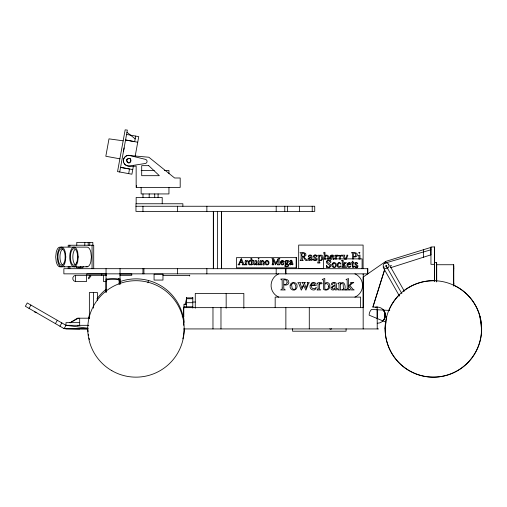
<?xml version="1.0" encoding="UTF-8"?>
<svg xmlns="http://www.w3.org/2000/svg" width="507" height="507" viewBox="0 0 507 507"><rect width="100%" height="100%" fill="white"/><g stroke="black" fill="none" stroke-linecap="round" stroke-linejoin="round"><path stroke-width="0.76" d="M120.039 284.503L120.039 279.008L106.039 279.008L106.039 292.355L106.039 268.685M120.039 268.685L120.039 283.717M377.233 318.529L377.233 309.777M436.666 281.619L436.654 264.736M453.512 281.81L453.512 270.427M453.676 270.427L453.708 284.167L453.708 268.07L453.676 271.277M453.695 264.736L453.683 269.268L453.695 264.736L436.597 264.736M384.908 317.281L385.187 315.183M385.092 328.929L386.733 316.444M123.537 151.048L124.114 147.905M119.722 172L127.358 130.096L125.159 129.849L117.548 171.6L131.902 174.218L133.436 165.776M128.67 173.628L129.513 169.008L120.565 167.38L132.745 169.572M135.699 136.098L134.685 141.675L125.559 139.964L137.727 142.233M135.096 156.676L138.747 136.649L126.566 134.431M129.824 155.567L148.868 157.24L174.617 177.995L180.194 177.995L180.194 187.413L136.155 187.413L136.155 166.081C131.757 166.569 123.575 167.126 123.404 160.694C123.391 157.816 125.907 155.294 128.791 155.313L145.686 159.42A2.129 2.129 0 0 1 145.686 163.425L128.791 166.081A5.387 5.387 0 0 1 124.126 163.387M185.049 304.821L186.5 298.75L192.793 298.75M118.391 279.902L118.803 278.387M147.898 282.779L148.526 280.51M377.233 307.077L372.848 307.077L384.693 269.61M372.924 307.077L384.591 269.667M333.942 259.273L333.999 258.405L333.359 259.381M327.617 259.286C328.688 257.727 326.964 254.508 325.196 256.447L325.196 259.603M346.078 259.464L347.865 255.471C346.167 253.773 347.27 256.922 345.73 259.052L344.304 256.041L344.893 255.167L342.434 255.167L344.956 259.571M384.097 319.233L385.257 315.177L384.097 311.133M382.956 320.899C386.042 317.857 386.042 312.496 382.956 309.447M328.346 259.407C330.317 257.309 327.135 253.082 325.196 256.079L324.936 252.252L323.352 252.898L324.201 253.367L324.246 259.153M29.013 308.376L30.921 305.068M55.415 323.618L57.323 320.316M59.921 326.223L61.829 322.915M79.675 322.648L65.999 322.648L65.999 325.323L64.091 328.631L25.35 306.26L27.258 302.958L65.999 325.323L87.888 328.206M357.669 266.929L357.822 266.682A1.35 1.35 0 0 0 357.879 265.712C356.725 265.066 353.753 262.468 356.922 263.133C359.425 265.763 356.022 259.565 354.742 263.913C355.458 264.933 358.994 267.721 355.483 266.866C353.202 263.817 355.356 270.041 357.669 266.929A1.686 1.686 0 0 1 356.377 267.531M183.572 307.819L183.705 325.323M183.572 307.933L183.788 307.648L183.788 316.869M90.176 275.504L88.307 277.994L88.75 278.888L90.892 276.036M382.829 320.887L384.173 319.22M385.732 261.428L363.17 277.05L363.164 328.929M70.055 322.744L77.451 318.193L89.549 318.193M331.66 328.84L330.596 329.271L329.803 328.828M384.04 266.923L383.191 267.398L399.446 296.069M385.333 266.188L386.828 265.338M388.584 264.343L388.97 264.122M70.099 322.826L78.344 318.193M384.693 263.19L386.163 262.841A2.922 2.922 0 0 1 388.083 267.88L387.468 268.33A2.922 2.922 0 0 1 385.244 268.558L384.553 268.247A2.922 2.922 0 0 1 384.693 263.19L430.944 249.793M390.498 267.753L430.944 254.825M385.656 261.428L430.944 247.397M65.574 328.314L64.091 328.631L65.999 328.663M77.451 325.792L79.675 325.323L79.675 318.193M141.155 170.434L154.28 170.434M164.319 170.434L168.951 170.434L168.951 173.565M135.965 206.254L314.739 206.254L314.739 211.413L135.965 211.413L135.965 203.763L182.875 203.763L182.875 206.254M434.556 281.163L434.512 246.953L430.944 246.953L430.944 264.324L434.512 264.324M434.455 262.544L436.673 262.544L436.673 281.936M391.664 265.763L389.902 265.763L404.32 291.183M59.902 266.79L87.134 266.79M323.821 268.615L298.686 268.615L298.686 245.071L363.101 245.071L363.101 268.615L361.529 268.615M106.457 273.989L86.792 273.989L86.792 275.326L106.578 275.326M119.906 273.989L131.776 273.989L131.776 275.326L119.906 275.326M363.246 274.268L362.93 274.268L363.246 274.078L363.246 307.648L183.572 307.648L183.572 322.281M75.391 275.326L86.526 275.326L86.526 281.556L75.391 281.556L75.391 275.326A3.156 3.156 0 0 0 75.391 281.556M162.975 275.612L189.7 275.612M106.578 281.556L103.491 281.556L103.491 275.326M186.5 297.882L192.793 297.882M192.793 302.026L195.271 302.026M186.5 302.698L192.793 302.698M186.5 304.213L183.959 304.213L183.959 308.041M183.959 306.798L192.793 306.798M182.19 316.767L183.718 316.767M65.999 325.323L88.795 325.323M65.916 328.929L88.041 328.929M183.705 328.929L378.59 328.929M88.003 328.872L64.091 328.631L79.675 328.929M389.737 310.449L371.511 309.447A8.093 8.093 0 0 0 369.14 315.177L385.846 322.097M123.163 140.813L108.992 138.855L105.824 156.257L119.88 158.824M34.558 312.014L36.777 312.388M126.959 132.264L135.192 138.886M382.886 309.447L384.984 313.079M401.886 293.629L386.081 265.763L387.513 268.298M330.095 259.464C329.011 257.67 330.19 254.577 332.573 255.04A1.882 1.882 0 0 1 333.606 255.591L334.176 257.157L330.532 257.157L330.672 258.202A2.193 2.193 0 0 0 331.407 259.292M479.888 316.444L481.536 328.929A48.222 48.222 0 0 1 409.2 370.687A48.222 48.222 0 0 1 409.2 287.165A48.222 48.222 0 0 1 481.536 328.929M436.578 262.544L436.578 264.869M434.493 246.953L434.455 281.163M430.868 247.397L430.868 254.825M423.377 249.748L423.377 257.245M384.693 312.204L384.693 318.143M377.164 307.077L377.233 328.929M367.689 268.685L367.689 273.85M362.106 268.685L362.106 258.868L323.612 258.868L323.612 268.685M360.591 307.648L360.591 297.108L275.174 297.108L275.174 307.648M359.964 259.248L359.964 255.015L358.119 255.655L358.956 256.105L359.007 259.248M353.632 259.058L353.632 256.783C355.382 257.524 357.986 256.288 357.251 254.14C357.334 251.897 348.81 252.492 352.371 253.101L352.523 259.058M346.085 328.821L346.085 331.191L292.564 331.191L292.564 328.821M340.349 259.21L340.349 256.681L341.11 255.788L342.13 256.149L342.39 255.414L341.363 255.084L340.349 256.2C341.287 253.963 336.914 256.415 336.426 256.681L336.426 259.21M339.405 259.254L339.227 255.858L338.575 255.864L337.782 255.015L336.426 256.2C337.757 253.817 333.479 255.953 335.051 255.775L335.438 256.117L335.476 259.254M312.223 206.254L312.223 211.413M309.283 307.648L309.283 328.929M299.384 206.254L299.384 211.413M296.227 257.657L296.227 267.835M287.488 206.254L287.488 211.413M285.853 268.685L285.853 273.85M285.866 307.648L285.866 328.929M285.764 268.685L285.764 273.85M284.788 206.254L284.788 211.413M276.188 206.254L276.188 211.413M276.188 268.685L276.188 273.85M243.848 308.395L243.848 293.433L195.271 293.433L195.271 308.212M226.166 293.433L226.166 308.212M221.515 211.413L221.515 268.685M221.445 211.413L221.445 268.685M220.976 307.648L220.976 328.929M217.414 211.413L217.414 268.685M213.384 211.413L213.384 268.685M213.314 211.413L213.314 268.685M212.972 307.648L212.972 328.929M206.869 206.254L206.869 211.413M206.869 268.685L206.869 273.85M192.793 297.394L192.793 308.041M189.7 275.168L189.7 276.055M186.5 297.394L186.5 306.798M183.788 318.402L183.788 322.249M177.602 206.254L177.602 211.413M177.602 268.685L177.602 273.85M168.951 187.413L168.951 193.934L141.136 193.934L141.136 187.413M162.215 203.757L162.215 197.451L136.155 197.451L136.155 203.757M158.083 193.934L158.083 197.451M154.736 193.934L154.736 197.451M149.185 193.934L149.185 197.451M143.925 268.685L143.925 273.85M142.993 193.934L142.993 197.451M142.949 206.254L142.949 211.413M142.949 268.685L142.949 273.85M136.434 185.6L136.434 187.413M119.126 279.839L119.126 284.56M101.711 273.989L101.711 275.326M97.439 300.328L97.42 292.514L89.359 292.514L89.371 318.523M93.719 268.685L93.719 245.242L68.223 245.242L68.223 246.808M93.389 292.514L93.377 308.136M92.832 245.242L92.832 242.378L76.779 242.378L76.779 245.242M92.065 245.242L92.065 268.685M89.758 242.378L89.758 245.242M88.199 242.378L88.199 245.242M84.802 242.378L84.802 245.242M69.884 245.242L69.839 246.808M69.884 266.34L69.839 268.685M68.223 266.34L68.223 268.685M453.34 285.01A48.222 48.222 0 0 1 479.001 344.684A48.222 48.222 0 0 1 421.963 375.769A48.222 48.222 0 0 1 385.726 321.85M388.875 310.474A48.222 48.222 0 0 1 399.332 294.827M403.445 291.157A48.222 48.222 0 0 1 434.993 280.732M384.243 311.127A8.093 8.093 0 0 1 377.233 323.27M375.136 307.356A8.093 8.093 0 0 1 383.869 310.531M106.996 280.067A6.046 0.887 0 0 1 107.611 279.389L109.873 279.059A6.223 0.913 0 0 1 116.04 279.059L118.296 279.389A6.046 0.887 0 0 1 118.911 280.067M184.244 328.656A48.222 48.222 0 0 1 182.824 338.815M89.466 339.57A48.222 48.222 0 0 1 89.086 338.049M88.605 335.735A48.222 48.222 0 0 1 88.351 334.17M88.06 331.806A48.222 48.222 0 0 1 87.926 330.228M88.605 318.447A48.222 48.222 0 0 1 89.466 314.606M96.843 299.01A48.222 48.222 0 0 1 106.064 289.32M119.81 281.683A48.222 48.222 0 0 1 183.179 316.894M183.49 318.447A48.222 48.222 0 0 1 184.041 322.37M354.932 273.85A12.675 12.675 0 0 1 354.932 297.108M278.711 297.108A12.675 12.675 0 0 1 278.711 273.85M123.588 162.088A5.387 5.387 0 0 1 124.126 158.007M124.982 156.891A5.387 5.387 0 0 1 128.791 155.313M62.64 265.041A8.366 3.625 90 0 1 59.953 256.967A8.366 3.625 90 0 1 62.64 248.886M86.032 266.46A9.829 4.259 90 0 0 90.823 261.878L91.393 256.967L90.823 252.049A9.829 4.259 90 0 0 87.134 247.137L59.902 247.137A9.829 4.202 -90 0 0 56.258 252.049L55.7 256.967L56.258 261.878A9.829 4.202 -90 0 0 60.986 266.46M83.205 266.505A1.686 0.729 -90 0 1 82.641 267.772L76.811 267.772A1.686 0.729 -90 0 1 76.246 266.505M80.841 266.505A1.686 0.729 -90 0 1 80.277 267.772M75.904 266.46A9.829 4.259 -90 0 1 73.699 266.46M79.174 267.772A1.686 0.729 -90 0 1 78.877 267.455M75.524 265.041A8.366 3.625 -90 0 1 72.869 258.057A8.366 3.625 -90 0 1 74.649 249.723M453.702 282.969L453.702 285.98L453.683 282.969M453.689 266.764L453.683 267.728L453.695 266.435L453.695 266.764M453.702 284.509L453.695 285.809L453.683 284.509M64.459 266.46L64.452 266.79L64.452 266.46M64.63 266.46L64.623 266.79L64.617 266.46M263.19 263.855C261.416 265.395 265.674 265.364 263.951 263.855C264.876 262.043 263.07 259.001 261.441 261.358C260.364 258.374 260.066 262.569 260.68 263.855C258.824 265.357 262.88 264.831 261.669 264.578L261.441 261.631L262.265 261.067L263.038 261.289L263.19 263.855M343.385 288.293L343.239 289.313L342.2 289.947L345.825 289.947L344.817 289.237C346.085 286.17 343.828 279.503 340.349 283.958L340.349 282.405L337.801 283.305L338.79 283.571L339.031 285.574L338.98 288.965L337.922 289.947L341.541 289.947L340.438 289.212L340.349 284.427L341.769 283.457L343.125 283.844L343.385 288.293M245.489 263.855L244.824 264.806L246.985 264.806L246.269 264.128L246.25 261.802L246.858 261.086L247.67 261.371L247.879 260.782L247.061 260.522L246.25 261.409C245.287 258.317 244.773 262.537 245.489 263.855M282.209 288.027L282.05 289.205L280.656 289.947L285.308 289.947L283.8 288.857L283.749 284.871C285.637 285.447 288.47 285.067 288.87 282.735C289.383 278.33 283.369 278.958 280.656 279.103L282.158 280.194L282.209 288.027M318.123 288.299L317.971 289.32L316.97 289.947L320.722 289.947L319.594 289.155L319.442 288.236L319.442 284.725L320.5 283.489C324.15 285.181 320.658 280.016 319.442 284.053L319.442 282.405L316.894 283.305L318.073 283.939L318.123 288.299M328.479 286.461C328.91 288.553 326.388 290.784 324.765 288.781L324.765 284.395C326.255 282.374 328.885 284.395 328.479 286.461M301.12 259.058L300.714 260.148C297.837 260.541 305.791 260.744 302.381 259.977L302.216 256.789L303.034 256.789L305.677 260.44C310.601 261.105 303.845 258.83 304.162 256.643L305.968 255.319L305.677 253.481L303.921 252.676L299.992 252.632L301.076 253.418L301.12 259.058M57.43 254.419L57.855 261.878A9.829 4.259 -90 0 0 65.238 261.878L65.809 256.967L65.238 252.049A9.829 4.259 90 0 0 57.855 252.049L57.43 254.419M78.249 256.967L77.679 261.878A9.829 4.259 90 0 1 71.246 264.496A9.829 4.259 90 0 1 71.246 249.438A9.829 4.259 90 0 1 77.679 252.049L78.249 256.967M321.951 258.158L321.489 259.812L320.551 260.256L319.759 260.002L319.315 256.605L320.272 255.883L321.02 255.959L321.951 258.158M272.753 263.722L272.43 264.578C270.326 264.869 275.814 264.99 273.286 264.445L273.159 259.552L275.574 264.806L278.134 259.552L277.811 264.578C275.542 264.888 281.848 265.034 279.148 264.445L279.046 259.21L279.902 258.557L278.134 258.557L275.903 263.45L273.641 258.557L271.872 258.557L272.728 259.286L272.753 263.722M249.045 262.075C248.614 263.266 249.964 265.281 251.136 264.008C252.575 262.062 249.602 259.166 249.045 262.075M337.985 264.217C337.218 268.894 342.155 264.692 340.799 266.422A2.136 2.136 0 0 1 340.051 267.246C335.488 269.046 337.142 259.793 340.837 263.298C340.761 265.472 339.728 262.347 338.733 262.994L337.985 264.217M280.485 262.239C280.01 263.786 281.708 265.687 283.21 264.648C284.953 261.935 283.204 264.946 281.803 263.887A1.755 1.755 0 0 1 281.22 263.013L281.106 262.176L284.021 262.176L283.565 260.928A1.502 1.502 0 0 0 282.741 260.49L281.303 260.801L280.485 262.239M310.183 285.492C308.681 289.801 315.741 292.279 316.324 287.279L314.606 288.768L312.47 288.35A3.048 3.048 0 0 1 311.456 286.835L311.26 285.384L316.324 285.384L315.531 283.21A2.611 2.611 0 0 0 314.099 282.45L311.602 282.988L310.183 285.492M347.092 264.534C346.56 266.251 348.455 268.361 350.122 267.208C352.054 264.191 350.109 267.538 348.556 266.359A1.952 1.952 0 0 1 347.903 265.395L347.783 264.464L351.021 264.464L350.514 263.076A1.673 1.673 0 0 0 349.596 262.588L347.998 262.93L347.092 264.534M265.852 261.834L266.175 263.944L267.145 264.61A0.9 0.9 0 0 0 267.88 264.242C269.287 262.778 266.783 259.014 265.852 261.834M291.601 284.782L292.171 288.445L293.851 289.605A1.559 1.559 0 0 0 295.131 288.965C297.571 286.423 293.223 279.883 291.601 284.782M332.877 264.077L333.238 266.422L334.316 267.164A1.001 1.001 0 0 0 335.133 266.758C336.699 265.129 333.91 260.947 332.877 264.077M322.978 257.613C323.244 259.508 320.988 261.561 319.315 260.135L319.378 262.43C322.23 263.342 315.557 263.057 318.13 262.632L318.358 256.719L317.895 255.794C316.482 255.908 320.69 253.868 319.315 256.269C320.247 253.88 323.396 255.42 322.978 257.613M329.867 286.005C330.146 289.326 325.944 291.468 323.441 289.243L323.384 280.118L322.205 279.471L324.404 278.577L324.765 278.577L324.765 283.888C326.299 280.91 330.387 283.09 329.867 286.005M284.94 261.688L285.714 263.266L285.01 264.084L285.416 264.768L284.655 266.207L285.992 266.821L287.906 266.467L288.66 265.7L288.717 264.844L287.843 264.242L285.669 264.039L285.942 263.355C287.247 263.938 288.92 262.474 287.982 261.175C290.657 260.966 284.769 259.483 284.94 261.688M304.789 254.717C304.143 257.455 300.461 257.087 302.216 253.183L304.086 253.329L304.789 254.717M326.388 261.751C325.697 264.381 332.104 264.711 329.246 267.062A2.136 2.136 0 0 1 327.655 266.897C326.033 265.605 326.546 263.507 326.609 267.544C327.135 266.555 328.707 268.102 329.651 267.404C332.801 265.814 329.309 263.025 327.389 262.341C327.395 256.675 332.307 266.625 330.507 260.287C329.518 261.016 326.819 259.419 326.388 261.751M287.437 262.138L287.209 262.962L286.297 263.146L285.79 262.436L285.942 260.959L286.848 260.763L287.437 262.138M258.285 263.855L258.05 264.584C256.257 264.92 261.067 264.933 259.273 264.578L259.109 264.381C259.926 258.367 256.916 259.964 258.285 263.855M289.377 263.52L289.63 264.597L290.346 264.895L291.696 264.198L292.431 264.85L293.179 263.944C291.728 265.218 293.255 257.182 289.529 261.327C290.029 263.285 290.308 259.698 291.493 260.978L291.696 262.011L289.377 263.52M308.123 258.836C307.66 260.642 310.183 261.092 311.019 259.685L311.64 260.547L312.87 259.362C310.968 260.832 312.648 256.384 311.659 255.477C310.696 254.71 308.814 254.831 308.313 256.092C308.94 258.538 309.283 254.051 310.766 255.655C312.052 257.721 308.484 257.144 308.123 258.836M331.077 287.716C330.431 290.226 333.936 290.847 335.095 288.895L335.336 289.82L335.957 290.093L337.231 289.421L337.675 288.445C335.026 290.486 337.364 284.313 335.989 283.052C334.645 281.987 332.041 282.152 331.344 283.907C332.212 287.304 332.687 281.074 334.747 283.305L335.095 285.092L332.396 286.259L331.077 287.716M265.028 262.163C264.35 264.109 266.999 265.979 268.431 264.274A2.693 2.693 0 0 0 269.027 262.62C269.23 260.192 265.376 259.666 265.028 262.163M290.175 285.352C289.003 288.737 293.597 291.981 296.088 289.028A4.677 4.677 0 0 0 297.121 286.151C297.47 281.93 290.784 281.017 290.175 285.352M331.965 264.445C331.21 266.612 334.151 268.691 335.748 266.796A2.991 2.991 0 0 0 336.407 264.952C336.629 262.252 332.351 261.669 331.965 264.445M126.699 160.003C129.646 169.408 133.956 153.329 126.699 160.003M342.288 266.359C340.134 268.019 344.766 267.398 343.385 267.132L343.138 260.104L341.509 260.68L342.25 261.092L342.288 266.359M347.244 288.344L347.124 289.25L346.028 289.947L349.754 289.947L348.67 289.237L348.575 288.299L348.575 278.577L346.028 279.471L347.187 280.118L347.244 288.344M290.156 263.342L290.53 264.305L291.696 263.9L291.696 262.29L290.156 263.342M309.099 258.608L309.562 259.818L311.019 259.305L311.019 257.296L309.099 258.608M332.427 287.399L332.446 288.363L333.074 289.079L335.095 288.375L335.095 285.58L332.998 286.62L332.427 287.399M287.095 282.26C287.228 284.053 285.27 285.004 283.749 284.414L283.749 279.902C285.371 279.237 287.241 280.485 287.095 282.26M356.047 254.907L355.134 256.46L353.632 256.46L353.632 253.208L355.249 253.316L356.047 254.907M304.428 283.293L306.12 288.071L307.819 283.324L307.052 282.621L309.365 282.621L308.345 283.863L305.892 290.175L303.737 285.492L301.304 290.175L298.953 284.015L297.793 282.621L300.86 282.621L300.176 283.413L301.88 288.23L303.452 284.801L302.818 283.312L301.88 282.621L305.366 282.621L304.428 283.293M239.266 264.02L239.944 264.806L237.979 264.806L238.734 264.122L241.364 258.418L243.791 264.128L244.615 264.806L242.15 264.806L242.783 264.255L242.226 262.715L239.805 262.715L239.266 264.02M313.58 255.94C312.489 257.657 319.708 260.547 314.302 259.857C313.637 257.062 312.819 260.604 313.89 260.376C314.923 260.699 316.355 260.763 316.932 259.654A1.515 1.515 0 0 0 316.995 258.557C315.703 257.835 312.356 254.907 315.918 255.655C318.079 259.014 316.14 252.011 313.58 255.94M258.228 258.545C258.57 260.383 259.774 257.48 258.228 258.545M358.937 252.613C359.362 254.913 360.864 251.288 358.937 252.613M281.22 261.441L281.106 261.91L283.058 261.91L282.386 260.82L281.22 261.441M311.456 284.097L311.26 284.915L314.651 284.915C314.974 282.95 312.109 282.234 311.456 284.097M330.678 256.231L330.532 256.821L332.972 256.821L332.136 255.458L330.678 256.231M347.91 263.64L347.783 264.166L349.95 264.166L349.203 262.956L347.91 263.64M285.34 265.243C285.023 266.644 287.716 266.606 288.35 265.693L288.388 265.167L287.856 264.952L285.669 264.806L285.34 265.243M344.811 263.12L343.138 264.774L344.728 266.84L344.449 267.385L346.725 267.385L343.974 264.521L346.484 262.696L344.449 262.696L344.811 263.12M351.186 283.286L348.575 285.872L351.059 289.091L350.622 289.947L354.178 289.947L352.815 289.091L349.874 285.473L352.257 283.337L353.804 282.621L350.622 282.621L351.186 283.286M241.034 259.85L239.944 262.373L242.093 262.373L241.034 259.85M352.847 261.156L351.421 262.886L352.162 263.057L352.409 267.176A0.913 0.913 0 0 0 353.404 267.398L354.247 266.454L353.474 266.866L353.043 266.479L353.005 263.057L354.101 263.057L354.101 262.696L353.005 262.696L352.847 261.156M248.747 261.213L248.5 261.599A2.643 2.643 0 0 0 248.177 262.873C247.961 264.439 250.071 265.712 251.136 264.331C250.528 265.807 253.696 264.046 252.042 264.267C251.206 262.721 253.354 256.346 250.49 258.931C253.189 260.902 249.729 260.148 248.747 261.213M255.813 264.046C253.823 266.625 252.48 262.753 253.24 260.991L252.587 260.585L254.07 260.585L254.273 264.185L254.977 264.337L255.813 263.773C257.379 261.885 253.582 259.945 256.574 260.585C256.77 261.846 257.385 267.233 255.813 264.046M148.735 165.662L141.7 165.662L141.7 175.682L159.344 175.682L148.735 165.662M296.322 257.657L236.433 257.657L236.433 267.835L296.322 267.835L296.322 257.657M367.771 268.685L63.869 268.685L63.869 273.85L367.771 273.85L367.771 268.685M162.975 274.179L154.071 274.179L154.071 280.067L162.975 280.067L162.975 274.179M111.851 370.687A48.222 48.222 0 0 0 184.187 328.929A48.222 48.222 0 0 0 111.851 287.165A48.222 48.222 0 0 0 111.851 370.687M127.257 162.094A2.167 2.167 0 0 0 130.882 161.125A2.167 2.167 0 0 0 128.233 158.469A2.167 2.167 0 0 0 127.257 162.094M64.11 262.88A8.366 3.625 -90 0 0 62.481 248.886A8.366 3.625 -90 0 0 58.045 259.128A8.366 3.625 -90 0 0 64.11 262.88M76.551 262.88A8.366 3.625 -90 0 0 74.922 248.886A8.366 3.625 -90 0 0 70.486 259.128A8.366 3.625 -90 0 0 76.551 262.88"/></g></svg>
